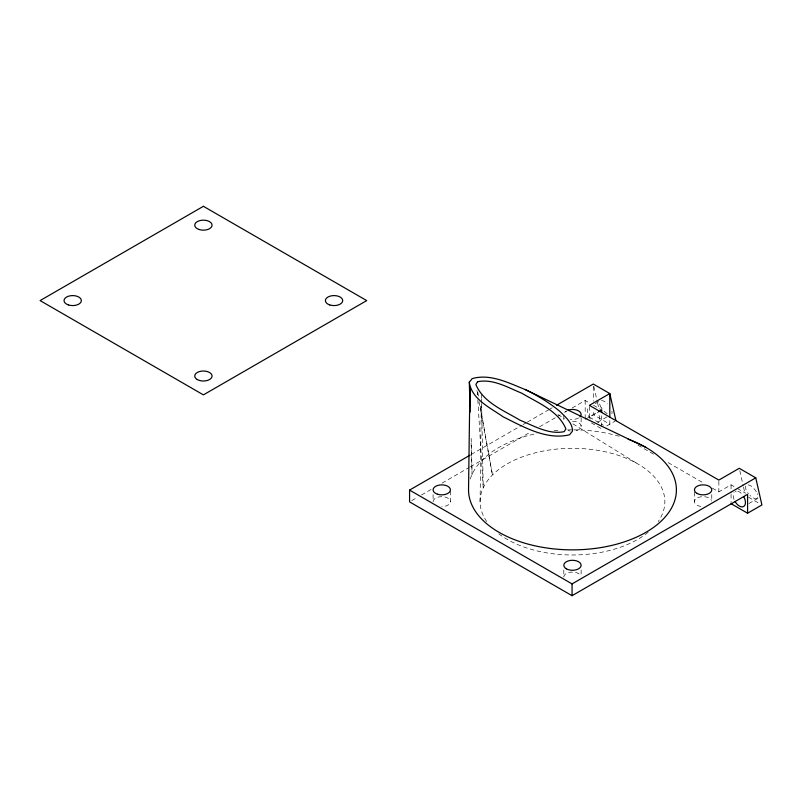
<?xml version="1.0" encoding="UTF-8"?>
<svg xmlns="http://www.w3.org/2000/svg" width="802" height="802" viewBox="0 0 802 802"><rect width="100%" height="100%" fill="white"/><g stroke="black" fill="none" stroke-linecap="round" stroke-linejoin="round"><path stroke-width="0.6" stroke-dasharray="4.01 3.01" d="M480.087 501.641L481.29 404.158M481.3 402.905L481.38 396.659M611.796 413.752L612.066 412.599A9.093 3.93 49.8 0 0 611.906 411.095M748.837 503.526L757.088 498.764L758.04 496.869A9.093 3.93 49.8 0 0 757.309 493.631M471.165 454.533L521.962 425.21M523.044 424.579L526.282 422.714M527.365 422.083L548.979 409.611M550.062 408.98L552.217 407.737M411.737 500.628L417.16 497.501M421.491 494.994L432.338 488.739M442.092 483.105L469.19 467.456M470.283 466.834L530.984 431.777M539.666 426.774L560.257 414.885M564.598 412.378L566.763 411.125M572.187 407.997L585.189 400.489L589.32 402.865M595.305 403.606L600.457 400.639M585.189 419.346L597.37 412.308M589.39 406.524L589.39 417.13L597.6 412.388M607.014 416.85L597.781 422.183A8.662 5.002 60 0 0 597.781 412.178M606.763 425.952L614.903 421.261M712.376 488.137L718.853 491.877L731.063 484.819L736.226 487.796M757.088 498.764L754.712 498.794L749.92 495.486M601.5 400.378L604.367 401.301L607.625 403.907M593.45 405.251L601.711 410.022M737.259 488.398L745.519 493.16M748.487 497.2L759.835 503.756M589.39 417.13L603.415 425.23M637.931 445.16L654.121 454.503M668.146 462.604L703.745 483.155M591.385 422.915L601.711 428.88L601.711 414.734M557.931 414.574L564.407 418.624M572.919 423.877L637.791 463.937M607.194 413.812L603.946 411.205L601.189 407.627M756.356 491.776C754.131 488.598 750.802 484.077 746.431 484.919L745.479 486.804A9.093 3.93 49.8 0 0 747.163 491.907L748.426 493.761M739.795 470.664L743.253 485.982M743.524 487.165L745.118 494.232M593.821 386.384L597.279 401.702M597.55 402.885L598.873 408.779M476.969 390.564L477.862 395.456M478.984 401.571L492.458 474.974L479.766 403.486M477.791 392.389L478.453 396.088M477.37 392.409L477.521 394.885M477.822 399.847L483.235 487.847L481.561 401.652M471.135 443.205L472.077 474.333L471.175 438.343M481.411 394.163L481.531 400.409M731.063 484.819L731.063 493.07M731.063 494.253L731.063 502.503M718.853 481.27L718.853 491.877M711.775 494.573L711.775 501.641M694.452 492.217L694.452 501.641M609.801 420.529L609.801 424.208L593.29 414.674L593.29 409.762M593.29 386.474L593.29 401.19M585.189 400.489L585.189 418.163M581.129 417.972L581.129 426.223M581.129 570.001L581.129 575.896M563.806 415.616L563.806 421.501M563.806 570.001L563.806 577.069A8.662 5.002 0 0 1 571.335 572.117A8.662 5.002 0 0 1 580.828 575.776M450.413 491.035L450.413 501.641A8.662 5.002 0 0 1 441.752 506.643M433.09 494.573L433.09 501.641A8.662 5.002 0 0 1 441.752 496.649A8.662 5.002 0 0 1 450.413 501.641M700.868 506.473A8.662 5.002 0 0 1 696.988 498.112A8.662 5.002 0 0 1 711.474 500.348M572.468 421.22A8.662 5.002 0 0 1 581.049 425.571A8.662 5.002 0 0 1 574.703 431.045M570.222 431.045A8.662 5.002 0 0 1 568.137 430.554M578.593 417.972A8.662 5.002 0 0 1 570.222 419.266M564.969 411.937A8.662 5.002 0 0 1 566.342 410.895M470.243 479.035A103.929 60 0 0 1 536.939 433.471M553.992 430.814A103.929 60 0 0 1 560.137 430.283M567.545 429.922A103.929 60 0 0 1 572.468 429.862M573.691 429.862A103.929 60 0 0 1 619.906 436.478M486.764 521.561A92.38 53.333 0 0 1 572.468 448.308A92.38 53.333 0 0 1 658.171 521.561M648.146 532.227A92.38 53.333 0 0 1 497.721 532.989M590.392 419.035A8.662 5.002 60 0 1 589.119 407.185M734.051 499.476A8.662 5.002 60 0 1 734.051 492.398M735.023 491.496A8.662 5.002 60 0 1 736.296 491.105M737.77 491.255A8.662 5.002 60 0 1 742.411 494.644M601.189 407.627A9.093 3.93 49.8 0 1 599.505 402.524"/><path stroke-width="1.2" d="M470.193 412.078L469.29 382.203L472.198 378.604C490.323 373.391 508.779 383.015 525.3 389.592L645.951 447.436M615.926 420.669L609.801 393.561L589.39 405.351L718.853 480.087L739.264 468.308L755.775 477.842L761.9 504.949L747.584 513.21L747.584 494.353L572.057 595.696L409.571 501.882L409.571 490.092L470.082 455.155M556.548 405.241L593.29 384.028L609.801 393.561L609.801 416.85M598.633 411.797L601.711 410.022L601.711 412.378M409.571 490.092L572.057 583.906L755.775 477.842M525.3 389.592C537.801 395.737 549.831 402.905 560.468 411.927C565.671 417.321 572.718 422.975 572.438 431.205L569.53 434.794C546.352 440.368 523.405 426.774 503.225 416.88C490.523 407.847 471.556 399.346 469.29 382.203M731.063 503.676L747.584 513.21M470.363 406.073L469.902 387.456L468.538 489.862A103.929 60 0 0 0 622.573 542.433A103.929 60 0 0 0 628.076 439.175M572.057 583.906L572.057 595.696M568.137 410.103A8.662 5.002 0 0 1 578.593 410.895A8.662 5.002 0 0 1 579.966 416.93M743.685 496.498A8.662 5.002 60 0 1 743.685 506.503A8.662 5.002 60 0 1 735.023 501.501M477.621 381.722L475.847 384.449C483.215 402.544 504.177 410.634 519.947 420.158C533.781 425.792 548.708 434.814 564.137 431.666L565.911 428.94C558.543 410.845 537.581 402.744 521.811 393.221C507.967 387.597 493.04 378.564 477.621 381.722M203.407 206.304L40.1 300.59L203.407 394.875L366.714 300.59L203.407 206.304M197.282 379.557A8.662 5.002 0 0 0 211.768 377.311A8.662 5.002 0 0 0 201.162 371.186A8.662 5.002 0 0 0 197.282 379.557M199.076 229.492A8.662 5.002 0 0 0 212.069 225.161A8.662 5.002 0 0 0 199.076 220.831A8.662 5.002 0 0 0 199.076 229.492M68.36 304.92A8.662 5.002 0 0 0 81.353 300.59A8.662 5.002 0 0 0 68.36 296.259A8.662 5.002 0 0 0 68.36 304.92M329.722 304.92A8.662 5.002 0 0 0 342.715 300.59A8.662 5.002 0 0 0 329.722 296.259A8.662 5.002 0 0 0 329.722 304.92M437.421 494.192A8.662 5.002 0 0 0 450.413 489.862A8.662 5.002 0 0 0 437.421 485.531A8.662 5.002 0 0 0 437.421 494.192M566.342 568.818A8.662 5.002 0 0 0 580.828 566.583A8.662 5.002 0 0 0 570.222 560.458A8.662 5.002 0 0 0 566.342 568.818M696.988 493.4A8.662 5.002 0 0 0 711.474 491.155A8.662 5.002 0 0 0 700.868 485.03A8.662 5.002 0 0 0 696.988 493.4"/></g></svg>
